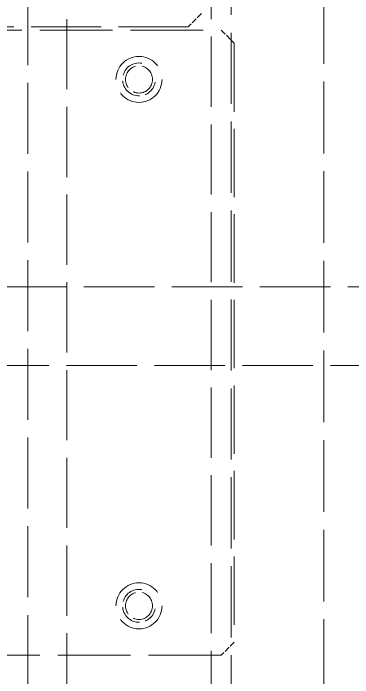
# Model space of a CAD drawing. Header units: millimetres. Extents: x 0 to 5945, y 0 to 4205.
# Drawn here: x 1756.5 to 1808.1, y 2542 to 2643 of the extents above; entities that cross this region are included whole.
import ezdxf

# ---------------------------------------------------------------- set-up
doc = ezdxf.new("R2010")
doc.units = ezdxf.units.MM
doc.header["$LTSCALE"] = 5
doc.linetypes.add('DASHED', pattern=[0.2067, 0.1654, -0.0413])
doc.layers.add('가려진 것(ISO)', color=2, linetype='DASHED', lineweight=18)

msp = doc.modelspace()

# ---------------------------------------------------------------- linework, layer by layer
at = {"layer": '가려진 것(ISO)', "ltscale": 13.075485}
msp.add_line((1789.576, 2345.457), (1789.576, 2845.457), dxfattribs=at)
at = {"layer": '가려진 것(ISO)', "ltscale": 13.176859}
msp.add_line((1803.693, 2349.357), (1803.693, 2798.76), dxfattribs=at)
at = {"layer": '가려진 것(ISO)', "ltscale": 12.868892}
msp.add_line((1785.076, 2775.957), (1785.076, 2642.957), dxfattribs=at)
at = {"layer": '가려진 것(ISO)', "ltscale": 13.043166}
msp.add_line((1758.693, 2753.76), (1758.693, 2349.357), dxfattribs=at)
at = {"layer": '가려진 것(ISO)', "ltscale": 12.901145}
for p, q in [((1764.576, 2655.457), (1764.576, 2415.457)), ((1786.576, 2415.457), (1786.576, 2655.457))]:
    msp.add_line(p, q, dxfattribs=at)
at = {"layer": '가려진 것(ISO)', "ltscale": 1.077359}
for p, q in [((1785.076, 2642.957), (1783.076, 2640.957)), ((1788.076, 2640.457), (1790.076, 2638.457)), ((1790.076, 2547.457), (1788.076, 2545.457))]:
    msp.add_line(p, q, dxfattribs=at)
at = {"layer": '가려진 것(ISO)', "ltscale": 12.833244}
msp.add_line((1783.076, 2640.957), (1531.076, 2640.957), dxfattribs=at)
at = {"layer": '가려진 것(ISO)', "ltscale": 13.3425}
for p, q in [((1526.076, 2640.457), (1788.076, 2640.457)), ((1788.076, 2545.457), (1526.076, 2545.457))]:
    msp.add_line(p, q, dxfattribs=at)
at = {"layer": '가려진 것(ISO)', "ltscale": 12.578616}
msp.add_line((1790.076, 2638.457), (1790.076, 2547.457), dxfattribs=at)
at = {"layer": '가려진 것(ISO)', "ltscale": 12.950765}
for p, q in [((2072.376, 2601.457), (1550.376, 2601.457)), ((1550.376, 2589.457), (2072.376, 2589.457))]:
    msp.add_line(p, q, dxfattribs=at)
at = {"layer": '가려진 것(ISO)', "ltscale": 10.639162}
for centre in [(1775.576, 2632.957), (1775.576, 2552.957)]:
    msp.add_circle(centre, 3.5, dxfattribs=at)
at = {"layer": '가려진 것(ISO)', "ltscale": 4.94729}
for centre in [(1775.576, 2632.957), (1775.576, 2552.957)]:
    msp.add_circle(centre, 2.067, dxfattribs=at)
at = {"layer": '가려진 것(ISO)', "ltscale": 4.487736}
for centre in [(1775.576, 2632.957), (1775.576, 2552.957)]:
    msp.add_arc(centre, 2.5, 80, 350, dxfattribs=at)

doc.saveas('drawing.dxf')
